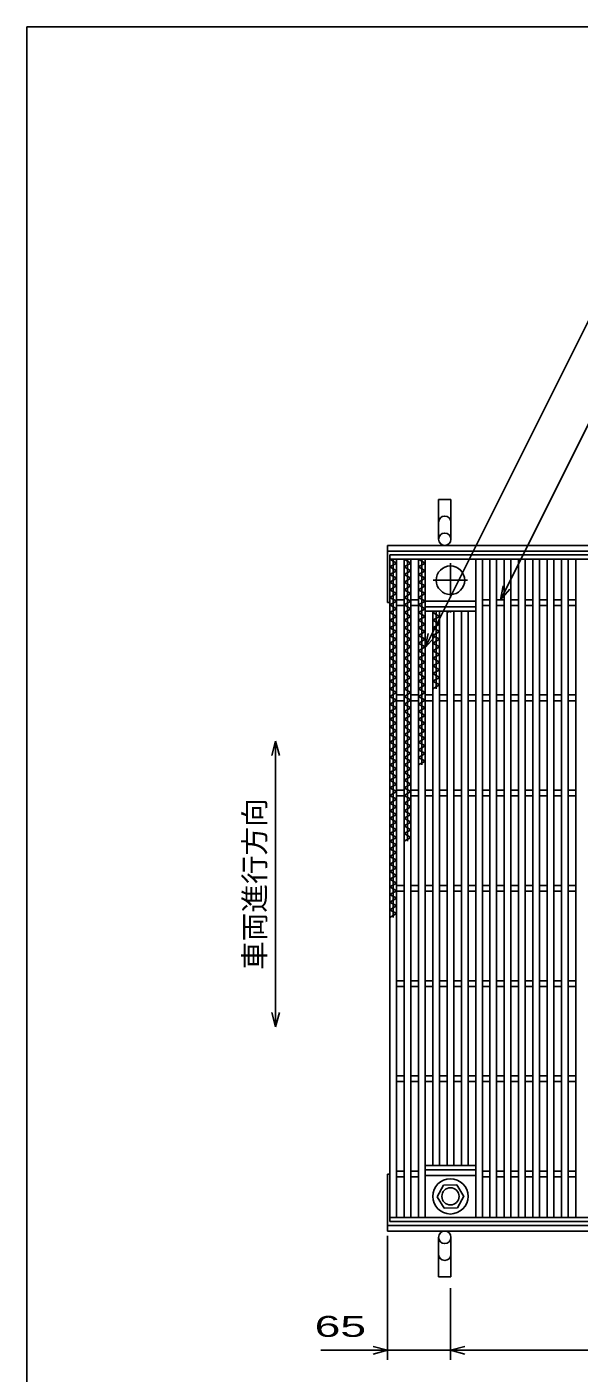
# Model space of a CAD drawing. Units: millimetres, scale not verified. Extents: x -1820 to 1731, y -1282 to 1054.
# Drawn here: x -1729 to -1150, y -360 to 1054 of the extents above; entities that cross this region are included whole.
import ezdxf
from ezdxf.enums import TextEntityAlignment as Align

# ---------------------------------------------------------------- set-up
doc = ezdxf.new("R2010")
doc.units = ezdxf.units.MM
doc.header["$LTSCALE"] = 10
doc.linetypes.add('CHAIN', pattern=[18.5, 12, -1.5, 3.5, -1.5])
for name, color, linetype, lineweight in [('0_2', 150, 'Continuous', 25), ('16', 3, 'Continuous', 25), ('19', 6, 'Continuous', 25), ('22', 4, 'Continuous', 25)]:
    doc.layers.add(name, color=color, linetype=linetype, lineweight=lineweight)
doc.styles.add('ベクトル', font='')
doc.styles.get('ベクトル').set_extended_font_data('ベクトル')

msp = doc.modelspace()

# ---------------------------------------------------------------- linework, layer by layer
at = {"layer": '0_2'}
for p, q in [((-1729, -1146.5), (-1729, 1053.5)), ((-1729, 1053.5), (1731, 1053.5))]:
    msp.add_line(p, q, dxfattribs=at)
at = {"layer": '16'}
for p, q in [((-1348, 499), (-353, 499)), ((-1348, 494.5), (-1348, 499)), ((-353, 494.5), (-1348, 494.5)), ((-1348, -196.5), (-1348, 494.5)), ((-1348, 494.5), (-1341, 494.5)), ((-1341, 490.5), (-1348, 494.5)), ((-1348, 486.5), (-1341, 490.5)), ((-1341, 482.5), (-1348, 486.5)), ((-1348, 478.5), (-1341, 482.5)), ((-1344.5, 118.5), (-1344.5, 494.5)), ((-1341, -196.5), (-1341, 494.5)), ((-1333, -196.5), (-1333, 494.5)), ((-1333, 494.5), (-1326, 494.5)), ((-1326, 490.5), (-1333, 494.5)), ((-1333, 486.5), (-1326, 490.5)), ((-1326, 482.5), (-1333, 486.5)), ((-1333, 478.5), (-1326, 482.5)), ((-1329.5, 198.5), (-1329.5, 494.5)), ((-1326, -196.5), (-1326, 494.5)), ((-1318, -196.5), (-1318, 494.5)), ((-1318, 494.5), (-1311, 494.5)), ((-1311, 490.5), (-1318, 494.5)), ((-1318, 486.5), (-1311, 490.5)), ((-1311, 482.5), (-1318, 486.5)), ((-1318, 478.5), (-1311, 482.5)), ((-1314.5, 278.5), (-1314.5, 494.5)), ((-1311, -196.5), (-1311, 494.5)), ((-1303, 494.5), (-1296, 494.5)), ((-1288, 494.5), (-1281, 494.5)), ((-1273, 494.5), (-1266, 494.5)), ((-1258, -196.5), (-1258, 494.5)), ((-1258, 494.5), (-1251, 494.5)), ((-1251, -196.5), (-1251, 494.5)), ((-1243, -196.5), (-1243, 494.5)), ((-1243, 494.5), (-1236, 494.5)), ((-1236, -196.5), (-1236, 494.5)), ((-1228, -196.5), (-1228, 494.5)), ((-1228, 494.5), (-1221, 494.5)), ((-1221, -196.5), (-1221, 494.5)), ((-1213, -196.5), (-1213, 494.5)), ((-1213, 494.5), (-1206, 494.5)), ((-1206, -196.5), (-1206, 494.5)), ((-1198, -196.5), (-1198, 494.5)), ((-1198, 494.5), (-1191, 494.5)), ((-1191, -196.5), (-1191, 494.5)), ((-1183, -196.5), (-1183, 494.5)), ((-1183, 494.5), (-1176, 494.5)), ((-1176, -196.5), (-1176, 494.5)), ((-1168, -196.5), (-1168, 494.5)), ((-1168, 494.5), (-1161, 494.5)), ((-1161, -196.5), (-1161, 494.5)), ((-1153, -196.5), (-1153, 494.5)), ((-1153, 494.5), (-1146, 494.5)), ((-1341, 474.5), (-1348, 478.5)), ((-1348, 470.5), (-1341, 474.5)), ((-1341, 466.5), (-1348, 470.5)), ((-1348, 462.5), (-1341, 466.5)), ((-1326, 474.5), (-1333, 478.5)), ((-1333, 470.5), (-1326, 474.5)), ((-1326, 466.5), (-1333, 470.5)), ((-1333, 462.5), (-1326, 466.5)), ((-1311, 474.5), (-1318, 478.5)), ((-1318, 470.5), (-1311, 474.5)), ((-1311, 466.5), (-1318, 470.5)), ((-1318, 462.5), (-1311, 466.5)), ((-1341, 458.5), (-1348, 462.5)), ((-1348, 454.5), (-1341, 458.5)), ((-1341, 450.5), (-1348, 454.5)), ((-1326, 458.5), (-1333, 462.5)), ((-1333, 454.5), (-1326, 458.5)), ((-1326, 450.5), (-1333, 454.5)), ((-1311, 458.5), (-1318, 462.5)), ((-1318, 454.5), (-1311, 458.5)), ((-1311, 450.5), (-1318, 454.5)), ((-1348, 446.5), (-1341, 450.5)), ((-1341, 442.5), (-1348, 446.5)), ((-1348, 438.5), (-1341, 442.5)), ((-1341, 434.5), (-1348, 438.5)), ((-1341, 452), (-1333, 452)), ((-1341, 446), (-1333, 446)), ((-1333, 446.5), (-1326, 450.5)), ((-1326, 442.5), (-1333, 446.5)), ((-1333, 438.5), (-1326, 442.5)), ((-1326, 434.5), (-1333, 438.5)), ((-1326, 452), (-1318, 452)), ((-1326, 446), (-1318, 446)), ((-1318, 446.5), (-1311, 450.5)), ((-1311, 442.5), (-1318, 446.5)), ((-1318, 438.5), (-1311, 442.5)), ((-1311, 434.5), (-1318, 438.5)), ((-1311, 450.5), (-1258, 450.5)), ((-1311, 444.5), (-1258, 444.5)), ((-1311, 440), (-1311, 444.5)), ((-1258, 440), (-1311, 440)), ((-1303, -142), (-1303, 440)), ((-1303, 438.5), (-1300.4, 440)), ((-1296, 434.5), (-1303, 438.5)), ((-1299.5, 358.5), (-1299.5, 440)), ((-1296, -142), (-1296, 440)), ((-1288, -142), (-1288, 440)), ((-1288, 438.5), (-1285.4, 440)), ((-1284.5, 438.5), (-1284.5, 440)), ((-1281, -142), (-1281, 440)), ((-1273, -142), (-1273, 440)), ((-1266, -142), (-1266, 440)), ((-1258, 444.5), (-1258, 440)), ((-1251, 452), (-1243, 452)), ((-1251, 446), (-1243, 446)), ((-1236, 452), (-1228, 452)), ((-1236, 446), (-1228, 446)), ((-1221, 452), (-1213, 452)), ((-1221, 446), (-1213, 446)), ((-1206, 452), (-1198, 452)), ((-1206, 446), (-1198, 446)), ((-1191, 452), (-1183, 452)), ((-1191, 446), (-1183, 446)), ((-1176, 452), (-1168, 452)), ((-1176, 446), (-1168, 446)), ((-1161, 452), (-1153, 452)), ((-1161, 446), (-1153, 446)), ((-1348, 430.5), (-1341, 434.5)), ((-1341, 426.5), (-1348, 430.5)), ((-1348, 422.5), (-1341, 426.5)), ((-1333, 430.5), (-1326, 434.5)), ((-1326, 426.5), (-1333, 430.5)), ((-1333, 422.5), (-1326, 426.5)), ((-1318, 430.5), (-1311, 434.5)), ((-1311, 426.5), (-1318, 430.5)), ((-1318, 422.5), (-1311, 426.5)), ((-1303, 430.5), (-1296, 434.5)), ((-1296, 426.5), (-1303, 430.5)), ((-1303, 422.5), (-1296, 426.5)), ((-1341, 418.5), (-1348, 422.5)), ((-1348, 414.5), (-1341, 418.5)), ((-1341, 410.5), (-1348, 414.5)), ((-1348, 406.5), (-1341, 410.5)), ((-1326, 418.5), (-1333, 422.5)), ((-1333, 414.5), (-1326, 418.5)), ((-1326, 410.5), (-1333, 414.5)), ((-1333, 406.5), (-1326, 410.5)), ((-1311, 418.5), (-1318, 422.5)), ((-1318, 414.5), (-1311, 418.5)), ((-1311, 410.5), (-1318, 414.5)), ((-1318, 406.5), (-1311, 410.5)), ((-1296, 418.5), (-1303, 422.5)), ((-1303, 414.5), (-1296, 418.5)), ((-1296, 410.5), (-1303, 414.5)), ((-1303, 406.5), (-1296, 410.5)), ((-1341, 402.5), (-1348, 406.5)), ((-1348, 398.5), (-1341, 402.5)), ((-1341, 394.5), (-1348, 398.5)), ((-1326, 402.5), (-1333, 406.5)), ((-1333, 398.5), (-1326, 402.5)), ((-1326, 394.5), (-1333, 398.5)), ((-1311, 402.5), (-1318, 406.5)), ((-1318, 398.5), (-1311, 402.5)), ((-1311, 394.5), (-1318, 398.5)), ((-1296, 402.5), (-1303, 406.5)), ((-1303, 398.5), (-1296, 402.5)), ((-1296, 394.5), (-1303, 398.5)), ((-1348, 390.5), (-1341, 394.5)), ((-1341, 386.5), (-1348, 390.5)), ((-1348, 382.5), (-1341, 386.5)), ((-1341, 378.5), (-1348, 382.5)), ((-1333, 390.5), (-1326, 394.5)), ((-1326, 386.5), (-1333, 390.5)), ((-1333, 382.5), (-1326, 386.5)), ((-1326, 378.5), (-1333, 382.5)), ((-1318, 390.5), (-1311, 394.5)), ((-1311, 386.5), (-1318, 390.5)), ((-1318, 382.5), (-1311, 386.5)), ((-1311, 378.5), (-1318, 382.5)), ((-1303, 390.5), (-1296, 394.5)), ((-1296, 386.5), (-1303, 390.5)), ((-1303, 382.5), (-1296, 386.5)), ((-1296, 378.5), (-1303, 382.5)), ((-1348, 374.5), (-1341, 378.5)), ((-1341, 370.5), (-1348, 374.5)), ((-1348, 366.5), (-1341, 370.5)), ((-1333, 374.5), (-1326, 378.5)), ((-1326, 370.5), (-1333, 374.5)), ((-1333, 366.5), (-1326, 370.5)), ((-1318, 374.5), (-1311, 378.5)), ((-1311, 370.5), (-1318, 374.5)), ((-1318, 366.5), (-1311, 370.5)), ((-1303, 374.5), (-1296, 378.5)), ((-1296, 370.5), (-1303, 374.5)), ((-1303, 366.5), (-1296, 370.5)), ((-1341, 362.5), (-1348, 366.5)), ((-1348, 358.5), (-1341, 362.5)), ((-1341, 354.5), (-1348, 358.5)), ((-1348, 350.5), (-1341, 354.5)), ((-1326, 362.5), (-1333, 366.5)), ((-1333, 358.5), (-1326, 362.5)), ((-1326, 354.5), (-1333, 358.5)), ((-1333, 350.5), (-1326, 354.5)), ((-1311, 362.5), (-1318, 366.5)), ((-1318, 358.5), (-1311, 362.5)), ((-1311, 354.5), (-1318, 358.5)), ((-1318, 350.5), (-1311, 354.5)), ((-1296, 362.5), (-1303, 366.5)), ((-1303, 358.5), (-1296, 362.5)), ((-1341, 346.5), (-1348, 350.5)), ((-1348, 342.5), (-1341, 346.5)), ((-1341, 338.5), (-1348, 342.5)), ((-1341, 352), (-1333, 352)), ((-1341, 346), (-1333, 346)), ((-1326, 346.5), (-1333, 350.5)), ((-1333, 342.5), (-1326, 346.5)), ((-1326, 338.5), (-1333, 342.5)), ((-1326, 352), (-1318, 352)), ((-1326, 346), (-1318, 346)), ((-1311, 346.5), (-1318, 350.5)), ((-1318, 342.5), (-1311, 346.5)), ((-1311, 338.5), (-1318, 342.5)), ((-1311, 352), (-1303, 352)), ((-1311, 346), (-1303, 346)), ((-1296, 352), (-1288, 352)), ((-1296, 346), (-1288, 346)), ((-1281, 352), (-1273, 352)), ((-1281, 346), (-1273, 346)), ((-1266, 352), (-1258, 352)), ((-1266, 346), (-1258, 346)), ((-1251, 352), (-1243, 352)), ((-1251, 346), (-1243, 346)), ((-1236, 352), (-1228, 352)), ((-1236, 346), (-1228, 346)), ((-1221, 352), (-1213, 352)), ((-1221, 346), (-1213, 346)), ((-1206, 352), (-1198, 352)), ((-1206, 346), (-1198, 346)), ((-1191, 352), (-1183, 352)), ((-1191, 346), (-1183, 346)), ((-1176, 352), (-1168, 352)), ((-1176, 346), (-1168, 346)), ((-1161, 352), (-1153, 352)), ((-1161, 346), (-1153, 346)), ((-1348, 334.5), (-1341, 338.5)), ((-1341, 330.5), (-1348, 334.5)), ((-1348, 326.5), (-1341, 330.5)), ((-1341, 322.5), (-1348, 326.5)), ((-1333, 334.5), (-1326, 338.5)), ((-1326, 330.5), (-1333, 334.5)), ((-1333, 326.5), (-1326, 330.5)), ((-1326, 322.5), (-1333, 326.5)), ((-1318, 334.5), (-1311, 338.5)), ((-1311, 330.5), (-1318, 334.5)), ((-1318, 326.5), (-1311, 330.5)), ((-1311, 322.5), (-1318, 326.5)), ((-1348, 318.5), (-1341, 322.5)), ((-1341, 314.5), (-1348, 318.5)), ((-1348, 310.5), (-1341, 314.5)), ((-1333, 318.5), (-1326, 322.5)), ((-1326, 314.5), (-1333, 318.5)), ((-1333, 310.5), (-1326, 314.5)), ((-1318, 318.5), (-1311, 322.5)), ((-1311, 314.5), (-1318, 318.5)), ((-1318, 310.5), (-1311, 314.5)), ((-1341, 306.5), (-1348, 310.5)), ((-1348, 302.5), (-1341, 306.5)), ((-1341, 298.5), (-1348, 302.5)), ((-1348, 294.5), (-1341, 298.5)), ((-1326, 306.5), (-1333, 310.5)), ((-1333, 302.5), (-1326, 306.5)), ((-1326, 298.5), (-1333, 302.5)), ((-1333, 294.5), (-1326, 298.5)), ((-1311, 306.5), (-1318, 310.5)), ((-1318, 302.5), (-1311, 306.5)), ((-1311, 298.5), (-1318, 302.5)), ((-1318, 294.5), (-1311, 298.5)), ((-1341, 290.5), (-1348, 294.5)), ((-1348, 286.5), (-1341, 290.5)), ((-1341, 282.5), (-1348, 286.5)), ((-1326, 290.5), (-1333, 294.5)), ((-1333, 286.5), (-1326, 290.5)), ((-1326, 282.5), (-1333, 286.5)), ((-1311, 290.5), (-1318, 294.5)), ((-1318, 286.5), (-1311, 290.5)), ((-1311, 282.5), (-1318, 286.5)), ((-1348, 278.5), (-1341, 282.5)), ((-1341, 274.5), (-1348, 278.5)), ((-1348, 270.5), (-1341, 274.5)), ((-1341, 266.5), (-1348, 270.5)), ((-1333, 278.5), (-1326, 282.5)), ((-1326, 274.5), (-1333, 278.5)), ((-1333, 270.5), (-1326, 274.5)), ((-1326, 266.5), (-1333, 270.5)), ((-1318, 278.5), (-1311, 282.5)), ((-1348, 262.5), (-1341, 266.5)), ((-1341, 258.5), (-1348, 262.5)), ((-1348, 254.5), (-1341, 258.5)), ((-1341, 250.5), (-1348, 254.5)), ((-1333, 262.5), (-1326, 266.5)), ((-1326, 258.5), (-1333, 262.5)), ((-1333, 254.5), (-1326, 258.5)), ((-1326, 250.5), (-1333, 254.5)), ((-1348, 246.5), (-1341, 250.5)), ((-1341, 242.5), (-1348, 246.5)), ((-1348, 238.5), (-1341, 242.5)), ((-1341, 252), (-1333, 252)), ((-1341, 246), (-1333, 246)), ((-1333, 246.5), (-1326, 250.5)), ((-1326, 242.5), (-1333, 246.5)), ((-1333, 238.5), (-1326, 242.5)), ((-1326, 252), (-1318, 252)), ((-1326, 246), (-1318, 246)), ((-1311, 252), (-1303, 252)), ((-1311, 246), (-1303, 246)), ((-1296, 252), (-1288, 252)), ((-1296, 246), (-1288, 246)), ((-1281, 252), (-1273, 252)), ((-1281, 246), (-1273, 246)), ((-1266, 252), (-1258, 252)), ((-1266, 246), (-1258, 246)), ((-1251, 252), (-1243, 252)), ((-1251, 246), (-1243, 246)), ((-1236, 252), (-1228, 252)), ((-1236, 246), (-1228, 246)), ((-1221, 252), (-1213, 252)), ((-1221, 246), (-1213, 246)), ((-1206, 252), (-1198, 252)), ((-1206, 246), (-1198, 246)), ((-1191, 252), (-1183, 252)), ((-1191, 246), (-1183, 246)), ((-1176, 252), (-1168, 252)), ((-1176, 246), (-1168, 246)), ((-1161, 252), (-1153, 252)), ((-1161, 246), (-1153, 246)), ((-1341, 234.5), (-1348, 238.5)), ((-1348, 230.5), (-1341, 234.5)), ((-1341, 226.5), (-1348, 230.5)), ((-1348, 222.5), (-1341, 226.5)), ((-1326, 234.5), (-1333, 238.5)), ((-1333, 230.5), (-1326, 234.5)), ((-1326, 226.5), (-1333, 230.5)), ((-1333, 222.5), (-1326, 226.5)), ((-1341, 218.5), (-1348, 222.5)), ((-1348, 214.5), (-1341, 218.5)), ((-1341, 210.5), (-1348, 214.5)), ((-1326, 218.5), (-1333, 222.5)), ((-1333, 214.5), (-1326, 218.5)), ((-1326, 210.5), (-1333, 214.5)), ((-1348, 206.5), (-1341, 210.5)), ((-1341, 202.5), (-1348, 206.5)), ((-1348, 198.5), (-1341, 202.5)), ((-1341, 194.5), (-1348, 198.5)), ((-1333, 206.5), (-1326, 210.5)), ((-1326, 202.5), (-1333, 206.5)), ((-1333, 198.5), (-1326, 202.5)), ((-1348, 190.5), (-1341, 194.5)), ((-1341, 186.5), (-1348, 190.5)), ((-1348, 182.5), (-1341, 186.5)), ((-1341, 178.5), (-1348, 182.5)), ((-1348, 174.5), (-1341, 178.5)), ((-1341, 170.5), (-1348, 174.5)), ((-1348, 166.5), (-1341, 170.5)), ((-1341, 162.5), (-1348, 166.5)), ((-1348, 158.5), (-1341, 162.5)), ((-1341, 154.5), (-1348, 158.5)), ((-1348, 150.5), (-1341, 154.5)), ((-1341, 146.5), (-1348, 150.5)), ((-1348, 142.5), (-1341, 146.5)), ((-1341, 138.5), (-1348, 142.5)), ((-1341, 152), (-1333, 152)), ((-1341, 146), (-1333, 146)), ((-1326, 152), (-1318, 152)), ((-1326, 146), (-1318, 146)), ((-1311, 152), (-1303, 152)), ((-1311, 146), (-1303, 146)), ((-1296, 152), (-1288, 152)), ((-1296, 146), (-1288, 146)), ((-1281, 152), (-1273, 152)), ((-1281, 146), (-1273, 146)), ((-1266, 152), (-1258, 152)), ((-1266, 146), (-1258, 146)), ((-1251, 152), (-1243, 152)), ((-1251, 146), (-1243, 146)), ((-1236, 152), (-1228, 152)), ((-1236, 146), (-1228, 146)), ((-1221, 152), (-1213, 152)), ((-1221, 146), (-1213, 146)), ((-1206, 152), (-1198, 152)), ((-1206, 146), (-1198, 146)), ((-1191, 152), (-1183, 152)), ((-1191, 146), (-1183, 146)), ((-1176, 152), (-1168, 152)), ((-1176, 146), (-1168, 146)), ((-1161, 152), (-1153, 152)), ((-1161, 146), (-1153, 146)), ((-1348, 134.5), (-1341, 138.5)), ((-1341, 130.5), (-1348, 134.5)), ((-1348, 126.5), (-1341, 130.5)), ((-1341, 122.5), (-1348, 126.5)), ((-1348, 118.5), (-1341, 122.5)), ((-1341, 52), (-1333, 52)), ((-1341, 46), (-1333, 46)), ((-1326, 52), (-1318, 52)), ((-1326, 46), (-1318, 46)), ((-1311, 52), (-1303, 52)), ((-1311, 46), (-1303, 46)), ((-1296, 52), (-1288, 52)), ((-1296, 46), (-1288, 46)), ((-1281, 52), (-1273, 52)), ((-1281, 46), (-1273, 46)), ((-1266, 52), (-1258, 52)), ((-1266, 46), (-1258, 46)), ((-1251, 52), (-1243, 52)), ((-1251, 46), (-1243, 46)), ((-1236, 52), (-1228, 52)), ((-1236, 46), (-1228, 46)), ((-1221, 52), (-1213, 52)), ((-1221, 46), (-1213, 46)), ((-1206, 52), (-1198, 52)), ((-1206, 46), (-1198, 46)), ((-1191, 52), (-1183, 52)), ((-1191, 46), (-1183, 46)), ((-1176, 52), (-1168, 52)), ((-1176, 46), (-1168, 46)), ((-1161, 52), (-1153, 52)), ((-1161, 46), (-1153, 46)), ((-1341, -48), (-1333, -48)), ((-1341, -54), (-1333, -54)), ((-1326, -48), (-1318, -48)), ((-1326, -54), (-1318, -54)), ((-1311, -48), (-1303, -48)), ((-1311, -54), (-1303, -54)), ((-1296, -48), (-1288, -48)), ((-1296, -54), (-1288, -54)), ((-1281, -48), (-1273, -48)), ((-1281, -54), (-1273, -54)), ((-1266, -48), (-1258, -48)), ((-1266, -54), (-1258, -54)), ((-1251, -48), (-1243, -48)), ((-1251, -54), (-1243, -54)), ((-1236, -48), (-1228, -48)), ((-1236, -54), (-1228, -54)), ((-1221, -48), (-1213, -48)), ((-1221, -54), (-1213, -54)), ((-1206, -48), (-1198, -48)), ((-1206, -54), (-1198, -54)), ((-1191, -48), (-1183, -48)), ((-1191, -54), (-1183, -54)), ((-1176, -48), (-1168, -48)), ((-1176, -54), (-1168, -54)), ((-1161, -48), (-1153, -48)), ((-1161, -54), (-1153, -54)), ((-1341, -148), (-1333, -148)), ((-1341, -154), (-1333, -154)), ((-1326, -148), (-1318, -148)), ((-1326, -154), (-1318, -154)), ((-1311, -142), (-1258, -142)), ((-1311, -146.5), (-1311, -142)), ((-1311, -146.5), (-1258, -146.5)), ((-1311, -152.5), (-1258, -152.5)), ((-1258, -146.5), (-1258, -142)), ((-1251, -148), (-1243, -148)), ((-1251, -154), (-1243, -154)), ((-1236, -148), (-1228, -148)), ((-1236, -154), (-1228, -154)), ((-1221, -148), (-1213, -148)), ((-1221, -154), (-1213, -154)), ((-1206, -148), (-1198, -148)), ((-1206, -154), (-1198, -154)), ((-1191, -148), (-1183, -148)), ((-1191, -154), (-1183, -154)), ((-1176, -148), (-1168, -148)), ((-1176, -154), (-1168, -154)), ((-1161, -148), (-1153, -148)), ((-1161, -154), (-1153, -154)), ((-1291.8, -162.6), (-1298.5, -174.8)), ((-1277.8, -162.2), (-1291.8, -162.6)), ((-1270.5, -174.5), (-1277.8, -162.2)), ((-1298.5, -174.8), (-1291.2, -186.8)), ((-1277.2, -186.4), (-1270.5, -174.2)), ((-1348, -196.5), (-353, -196.5)), ((-1348, -201), (-1348, -196.5)), ((-1348, -196.5), (-1341, -196.5)), ((-1333, -196.5), (-1326, -196.5)), ((-1318, -196.5), (-1311, -196.5)), ((-1303, -196.5), (-1296, -196.5)), ((-1291.2, -186.8), (-1277.2, -186.4)), ((-1288, -196.5), (-1281, -196.5)), ((-1273, -196.5), (-1266, -196.5)), ((-1258, -196.5), (-1251, -196.5)), ((-1243, -196.5), (-1236, -196.5)), ((-1228, -196.5), (-1221, -196.5)), ((-1213, -196.5), (-1206, -196.5)), ((-1198, -196.5), (-1191, -196.5)), ((-1183, -196.5), (-1176, -196.5)), ((-1168, -196.5), (-1161, -196.5)), ((-1153, -196.5), (-1146, -196.5)), ((-353, -201), (-1348, -201))]:
    msp.add_line(p, q, dxfattribs=at)
at = {"layer": '16', "linetype": 'CHAIN'}
for p, q in [((-1284.5, 490.5), (-1284.5, 454.5)), ((-1302.5, 472.5), (-1266.5, 472.5))]:
    msp.add_line(p, q, dxfattribs=at)
at = {"layer": '16'}
for radius in [18.5, 9]:
    msp.add_circle((-1284.5, -174.5), radius, dxfattribs=at)
for start, end in [(90, 270), (270, 90)]:
    msp.add_arc((-1284.5, 472.5), 15, start, end, dxfattribs=at)
at = {"layer": '19'}
for p, q in [((-1297, 515.5), (-1297, 557.1)), ((-1297, 557.1), (-1284, 557.1)), ((-1284, 557.1), (-1284, 515.5)), ((-1350.5, 509), (-350.5, 509)), ((-1350.5, 449), (-1350.5, 509)), ((-1350.5, 503), (-350.5, 503)), ((-1350.5, 449), (-1348, 449)), ((-1350.5, -211), (-1350.5, -151)), ((-1350.5, -151), (-1348, -151)), ((-1350.5, -205), (-350.5, -205)), ((-1350.5, -211), (-350.5, -211)), ((-1297, -217.5), (-1297, -259.1)), ((-1284, -259.1), (-1284, -217.5)), ((-1297, -259.1), (-1284, -259.1))]:
    msp.add_line(p, q, dxfattribs=at)
for centre in [(-1290.5, 515.5), (-1290.5, -217.5)]:
    msp.add_circle(centre, 6.5, dxfattribs=at)
for centre, start, end in [((-1290.5, 533.3), 0, 180), ((-1290.5, -235.3), 180, 0)]:
    msp.add_arc(centre, 6.5, start, end, dxfattribs=at)
at = {"layer": '22'}
for p, q in [((-1311, 402), (-1118.2, 787.5)), ((-1232, 452), (-1086.8, 742.5)), ((-1232, 452), (-1229, 466.6)), ((-1232, 452), (-1222, 463)), ((-1311, 402), (-1308, 416.6)), ((-1311, 402), (-1301, 413)), ((-1468, 303.5), (-1472, 288.5)), ((-1464, 288.5), (-1468, 303.5)), ((-1468, 303.5), (-1468, 3.5)), ((-1468, 3.5), (-1472, 18.5)), ((-1464, 18.5), (-1468, 3.5)), ((-1350.5, -346), (-1350.5, -216)), ((-1284.5, -346), (-1284.5, -271)), ((-1420.5, -336), (-1350.5, -336)), ((-1350.5, -336), (-1365.5, -332)), ((-1365.5, -340), (-1350.5, -336)), ((-1350.5, -336), (-1284.5, -336)), ((-1284.5, -336), (-1269.5, -332)), ((-1269.5, -340), (-1284.5, -336)), ((-1284.5, -336), (-414.5, -336))]:
    msp.add_line(p, q, dxfattribs=at)

# ---------------------------------------------------------------- texts
at = {"layer": '22', "color": 2, "style": 'ベクトル'}
msp.add_text('車両進行方向', height=21.99, rotation=90, dxfattribs=at).set_placement((-1490, 63.5), align=Align.MIDDLE_LEFT)
at = {"layer": '22', "color": 2, "style": 'ベクトル', "width": 1.65}
msp.add_text(' 65 ', height=21.99, dxfattribs=at).set_placement((-1440.5, -311), align=Align.MIDDLE_LEFT)

doc.saveas('drawing.dxf')
